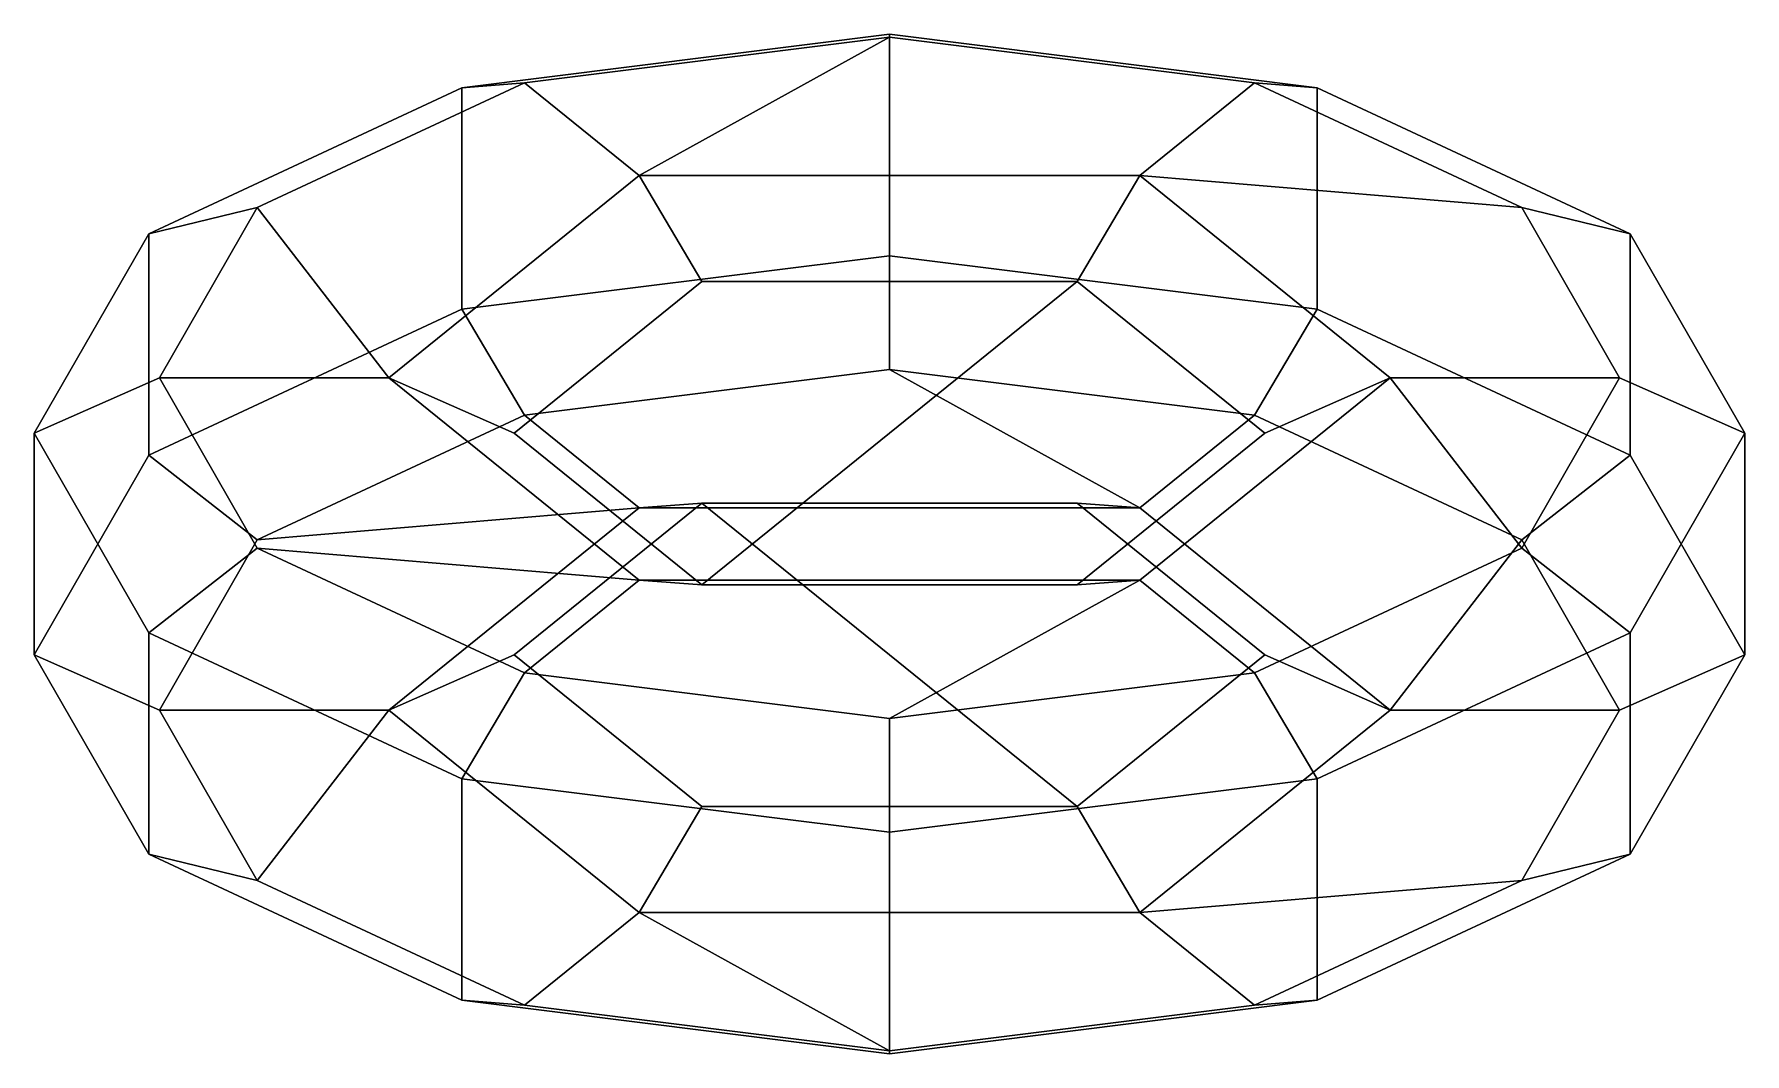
# Model space of a CAD drawing. Extents: x -0.41 to 0.41, y -2.134 to -1.646.
import ezdxf

# ---------------------------------------------------------------- set-up
doc = ezdxf.new("R2010")
doc.units = 0
doc.layers.add('WHEELS', color=2, linetype='CONTINUOUS')

msp = doc.modelspace()

# ---------------------------------------------------------------- linework, layer by layer
at = {"layer": 'WHEELS'}
for points in [[(0, -1.64577, 1.34474), (-0.205, -1.67137, 1.29614), (-0.205, -1.77753, 1.35209), (0, -1.75192, 1.40069)], [(-0.205, -1.67137, 1.29614), (0, -1.64577, 1.34474), (0, -1.6472, 1.27767), (-0.175, -1.66906, 1.23619)], [(-0.175, -1.66906, 1.23619), (0, -1.6472, 1.27767), (-0.12, -1.71348, 1.15191)], [(0, -1.6472, 1.27767), (0.175, -1.66906, 1.23619), (0.12, -1.71348, 1.15191), (-0.12, -1.71348, 1.15191)], [(0.205, -1.67137, 1.29614), (0, -1.64577, 1.34474), (0, -1.75192, 1.40069), (0.205, -1.77753, 1.35209)], [(0, -1.64577, 1.34474), (0.205, -1.67137, 1.29614), (0.175, -1.66906, 1.23619), (0, -1.6472, 1.27767)], [(-0.35507, -1.74134, 1.16338), (-0.205, -1.67137, 1.29614), (-0.175, -1.66906, 1.23619), (-0.30311, -1.72879, 1.12286)], [(-0.205, -1.67137, 1.29614), (-0.35507, -1.74134, 1.16338), (-0.35507, -1.8475, 1.21933), (-0.205, -1.77753, 1.35209)], [(-0.30311, -1.72879, 1.12286), (-0.175, -1.66906, 1.23619), (-0.12, -1.71348, 1.15191), (-0.24, -1.81038, 0.96804)], [(0.175, -1.66906, 1.23619), (0.30311, -1.72879, 1.12286), (0.12, -1.71348, 1.15191)], [(0.205, -1.67137, 1.29614), (0.35507, -1.74134, 1.16338), (0.30311, -1.72879, 1.12286), (0.175, -1.66906, 1.23619)], [(0.35507, -1.74134, 1.16338), (0.205, -1.67137, 1.29614), (0.205, -1.77753, 1.35209), (0.35507, -1.8475, 1.21933)], [(-0.24, -1.81038, 0.96804), (-0.12, -1.71348, 1.15191), (-0.09, -1.76424, 1.11993), (-0.18, -1.83692, 0.98203)], [(-0.12, -1.71348, 1.15191), (0.12, -1.71348, 1.15191), (0.09, -1.76424, 1.11993), (-0.09, -1.76424, 1.11993)], [(0.12, -1.71348, 1.15191), (0.24, -1.81038, 0.96804), (0.18, -1.83692, 0.98203), (0.09, -1.76424, 1.11993)], [(0.30311, -1.72879, 1.12286), (0.35, -1.81038, 0.96804), (0.24, -1.81038, 0.96804), (0.12, -1.71348, 1.15191)], [(-0.41, -1.83692, 0.98203), (-0.35507, -1.74134, 1.16338), (-0.30311, -1.72879, 1.12286), (-0.35, -1.81038, 0.96804)], [(-0.35, -1.81038, 0.96804), (-0.30311, -1.72879, 1.12286), (-0.24, -1.81038, 0.96804)], [(0.35507, -1.74134, 1.16338), (0.41, -1.83692, 0.98203), (0.35, -1.81038, 0.96804), (0.30311, -1.72879, 1.12286)], [(-0.35507, -1.74134, 1.16338), (-0.41, -1.83692, 0.98203), (-0.41, -1.94308, 1.03797), (-0.35507, -1.8475, 1.21933)], [(0.41, -1.83692, 0.98203), (0.35507, -1.74134, 1.16338), (0.35507, -1.8475, 1.21933), (0.41, -1.94308, 1.03797)], [(0, -1.75192, 1.40069), (-0.205, -1.77753, 1.35209), (-0.175, -1.8283, 1.32011), (0, -1.80644, 1.36159)], [(0.205, -1.77753, 1.35209), (0, -1.75192, 1.40069), (0, -1.80644, 1.36159), (0.175, -1.8283, 1.32011)], [(0.09, -1.76424, 1.11993), (-0.09, -1.9096, 0.84412), (-0.18, -1.83692, 0.98203), (-0.09, -1.76424, 1.11993)], [(0.18, -1.83692, 0.98203), (0.09, -1.9096, 0.84412), (-0.09, -1.9096, 0.84412), (0.09, -1.76424, 1.11993)], [(-0.205, -1.77753, 1.35209), (-0.35507, -1.8475, 1.21933), (-0.30311, -1.88803, 1.20678), (-0.175, -1.8283, 1.32011)], [(0.35507, -1.8475, 1.21933), (0.205, -1.77753, 1.35209), (0.175, -1.8283, 1.32011), (0.30311, -1.88803, 1.20678)], [(-0.35507, -1.9325, 0.80067), (-0.41, -1.83692, 0.98203), (-0.35, -1.81038, 0.96804), (-0.30311, -1.89197, 0.81322)], [(-0.30311, -1.89197, 0.81322), (-0.35, -1.81038, 0.96804), (-0.24, -1.81038, 0.96804), (-0.12, -1.90728, 0.78417)], [(-0.12, -1.90728, 0.78417), (-0.24, -1.81038, 0.96804), (-0.18, -1.83692, 0.98203), (-0.09, -1.9096, 0.84412)], [(0, -1.80644, 1.36159), (-0.175, -1.8283, 1.32011), (-0.12, -1.87272, 1.23583), (0.12, -1.87272, 1.23583)], [(0.175, -1.8283, 1.32011), (0, -1.80644, 1.36159), (0.12, -1.87272, 1.23583)], [(0.24, -1.81038, 0.96804), (0.12, -1.90728, 0.78417), (0.09, -1.9096, 0.84412), (0.18, -1.83692, 0.98203)], [(0.30311, -1.89197, 0.81322), (0.175, -1.9517, 0.69989), (0.12, -1.90728, 0.78417), (0.24, -1.81038, 0.96804)], [(0.35, -1.81038, 0.96804), (0.30311, -1.89197, 0.81322), (0.24, -1.81038, 0.96804)], [(0.41, -1.83692, 0.98203), (0.35507, -1.9325, 0.80067), (0.30311, -1.89197, 0.81322), (0.35, -1.81038, 0.96804)], [(-0.175, -1.8283, 1.32011), (-0.30311, -1.88803, 1.20678), (-0.12, -1.87272, 1.23583)], [(0.30311, -1.88803, 1.20678), (0.175, -1.8283, 1.32011), (0.12, -1.87272, 1.23583), (0.24, -1.96962, 1.05196)], [(-0.41, -1.83692, 0.98203), (-0.35507, -1.9325, 0.80067), (-0.35507, -2.03866, 0.85662), (-0.41, -1.94308, 1.03797)], [(0.35507, -1.9325, 0.80067), (0.41, -1.83692, 0.98203), (0.41, -1.94308, 1.03797), (0.35507, -2.03866, 0.85662)], [(-0.35507, -1.8475, 1.21933), (-0.41, -1.94308, 1.03797), (-0.35, -1.96962, 1.05196), (-0.30311, -1.88803, 1.20678)], [(0.41, -1.94308, 1.03797), (0.35507, -1.8475, 1.21933), (0.30311, -1.88803, 1.20678), (0.35, -1.96962, 1.05196)], [(-0.30311, -1.88803, 1.20678), (-0.35, -1.96962, 1.05196), (-0.24, -1.96962, 1.05196), (-0.12, -1.87272, 1.23583)], [(-0.12, -1.87272, 1.23583), (-0.24, -1.96962, 1.05196), (-0.18, -1.94308, 1.03797), (-0.09, -1.8704, 1.17588)], [(0.09, -2.01576, 0.90007), (-0.09, -1.8704, 1.17588), (-0.18, -1.94308, 1.03797), (-0.09, -2.01576, 0.90007)], [(0.12, -1.87272, 1.23583), (-0.12, -1.87272, 1.23583), (-0.09, -1.8704, 1.17588), (0.09, -1.8704, 1.17588)], [(0.18, -1.94308, 1.03797), (0.09, -1.8704, 1.17588), (-0.09, -1.8704, 1.17588), (0.09, -2.01576, 0.90007)], [(0.24, -1.96962, 1.05196), (0.12, -1.87272, 1.23583), (0.09, -1.8704, 1.17588), (0.18, -1.94308, 1.03797)], [(-0.205, -2.00247, 0.66791), (-0.35507, -1.9325, 0.80067), (-0.30311, -1.89197, 0.81322), (-0.175, -1.9517, 0.69989)], [(-0.175, -1.9517, 0.69989), (-0.30311, -1.89197, 0.81322), (-0.12, -1.90728, 0.78417)], [(0.35507, -1.9325, 0.80067), (0.205, -2.00247, 0.66791), (0.175, -1.9517, 0.69989), (0.30311, -1.89197, 0.81322)], [(0.35, -1.96962, 1.05196), (0.30311, -1.88803, 1.20678), (0.24, -1.96962, 1.05196)], [(0, -1.97356, 0.65841), (-0.175, -1.9517, 0.69989), (-0.12, -1.90728, 0.78417), (0.12, -1.90728, 0.78417)], [(0.12, -1.90728, 0.78417), (-0.12, -1.90728, 0.78417), (-0.09, -1.9096, 0.84412), (0.09, -1.9096, 0.84412)], [(0.175, -1.9517, 0.69989), (0, -1.97356, 0.65841), (0.12, -1.90728, 0.78417)], [(-0.35507, -1.9325, 0.80067), (-0.205, -2.00247, 0.66791), (-0.205, -2.10863, 0.72386), (-0.35507, -2.03866, 0.85662)], [(0.205, -2.00247, 0.66791), (0.35507, -1.9325, 0.80067), (0.35507, -2.03866, 0.85662), (0.205, -2.10863, 0.72386)], [(-0.41, -1.94308, 1.03797), (-0.35507, -2.03866, 0.85662), (-0.30311, -2.05121, 0.89714), (-0.35, -1.96962, 1.05196)], [(-0.24, -1.96962, 1.05196), (-0.12, -2.06652, 0.86809), (-0.09, -2.01576, 0.90007), (-0.18, -1.94308, 1.03797)], [(0.12, -2.06652, 0.86809), (0.24, -1.96962, 1.05196), (0.18, -1.94308, 1.03797), (0.09, -2.01576, 0.90007)], [(0.35507, -2.03866, 0.85662), (0.41, -1.94308, 1.03797), (0.35, -1.96962, 1.05196), (0.30311, -2.05121, 0.89714)], [(0, -2.02808, 0.61931), (-0.205, -2.00247, 0.66791), (-0.175, -1.9517, 0.69989), (0, -1.97356, 0.65841)], [(0.205, -2.00247, 0.66791), (0, -2.02808, 0.61931), (0, -1.97356, 0.65841), (0.175, -1.9517, 0.69989)], [(-0.35, -1.96962, 1.05196), (-0.30311, -2.05121, 0.89714), (-0.24, -1.96962, 1.05196)], [(-0.30311, -2.05121, 0.89714), (-0.175, -2.11094, 0.78381), (-0.12, -2.06652, 0.86809), (-0.24, -1.96962, 1.05196)], [(0.30311, -2.05121, 0.89714), (0.35, -1.96962, 1.05196), (0.24, -1.96962, 1.05196), (0.12, -2.06652, 0.86809)], [(-0.205, -2.00247, 0.66791), (0, -2.02808, 0.61931), (0, -2.13423, 0.67526), (-0.205, -2.10863, 0.72386)], [(0, -2.02808, 0.61931), (0.205, -2.00247, 0.66791), (0.205, -2.10863, 0.72386), (0, -2.13423, 0.67526)], [(-0.12, -2.06652, 0.86809), (0.12, -2.06652, 0.86809), (0.09, -2.01576, 0.90007), (-0.09, -2.01576, 0.90007)], [(-0.35507, -2.03866, 0.85662), (-0.205, -2.10863, 0.72386), (-0.175, -2.11094, 0.78381), (-0.30311, -2.05121, 0.89714)], [(0.205, -2.10863, 0.72386), (0.35507, -2.03866, 0.85662), (0.30311, -2.05121, 0.89714), (0.175, -2.11094, 0.78381)], [(0.175, -2.11094, 0.78381), (0.30311, -2.05121, 0.89714), (0.12, -2.06652, 0.86809)], [(-0.175, -2.11094, 0.78381), (0, -2.1328, 0.74233), (-0.12, -2.06652, 0.86809)], [(0, -2.1328, 0.74233), (0.175, -2.11094, 0.78381), (0.12, -2.06652, 0.86809), (-0.12, -2.06652, 0.86809)], [(-0.205, -2.10863, 0.72386), (0, -2.13423, 0.67526), (0, -2.1328, 0.74233), (-0.175, -2.11094, 0.78381)], [(0, -2.13423, 0.67526), (0.205, -2.10863, 0.72386), (0.175, -2.11094, 0.78381), (0, -2.1328, 0.74233)]]:
    msp.add_3dface(points, dxfattribs=at)

doc.saveas('drawing.dxf')
